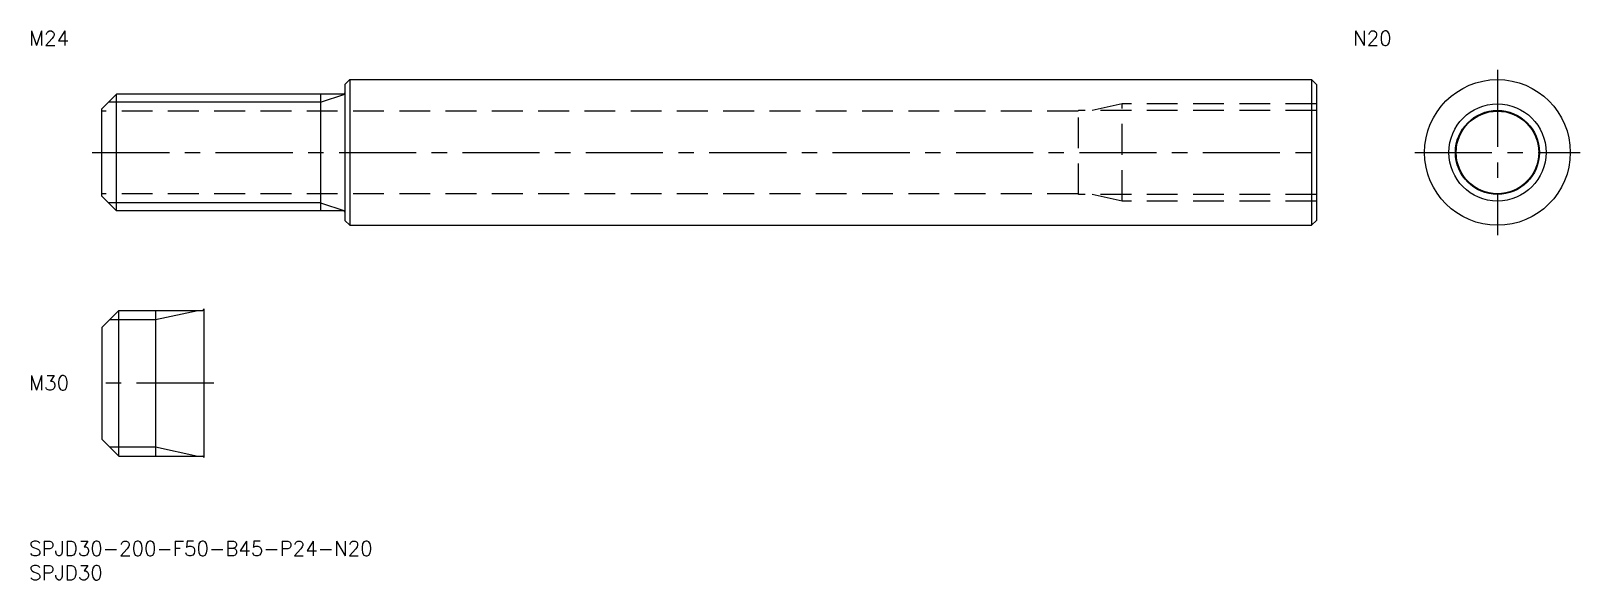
# Model space of a CAD drawing. Extents: x 0 to 319, y -8 to 105.
import ezdxf

# ---------------------------------------------------------------- set-up
doc = ezdxf.new("R2010")
doc.units = 0
doc.header["$LTSCALE"] = 0.5
doc.linetypes.add('CENTER', pattern=[50.8, 31.75, -6.35, 6.35, -6.35])
doc.linetypes.add('DASHED', pattern=[19.05, 12.7, -6.35])
for name, color, linetype in [('MSM_CENTER', 1, 'CENTER'), ('MSM_CONTINUOUS', 7, 'CONTINUOUS'), ('MSM_DASHED', 4, 'DASHED'), ('MSM_NARROW', 5, 'CONTINUOUS'), ('MSM_PART_NUMBER', 7, 'CONTINUOUS')]:
    doc.layers.add(name, color=color, linetype=linetype)
doc.styles.get("Standard").update_dxf_attribs({"font": 'txt.shx', "height": 1, "bigfont": 'bigfont.shx'})

# ---------------------------------------------------------------- blocks, each defined once
blk = doc.blocks.new('*U6')
at = {"layer": 'MSM_PART_NUMBER'}
blk.add_text('SPJD30-200-F50-B45-P24-N20', height=3, dxfattribs=at).set_placement((0, -3))
blk = doc.blocks.new('*U7')
at = {"layer": 'MSM_PART_NUMBER'}
blk.add_text('SPJD30', height=3, dxfattribs=at).set_placement((0, -8))
blk = doc.blocks.new('*U8')
at = {"layer": 'MSM_PART_NUMBER'}
blk.add_text('M30', height=3, dxfattribs=at).set_placement((0, 31.06))
blk = doc.blocks.new('*U9')
at = {"layer": 'MSM_PART_NUMBER'}
blk.add_text('M24', height=3, dxfattribs=at).set_placement((0, 102))
blk = doc.blocks.new('*U10')
at = {"layer": 'MSM_PART_NUMBER'}
blk.add_text('N20', height=3, dxfattribs=at).set_placement((272.5, 102))

msp = doc.modelspace()

# ---------------------------------------------------------------- linework, layer by layer
at = {"layer": 'MSM_CENTER'}
for p, q in [((302.25, 97), (302.25, 63)), ((13, 80), (267, 80)), ((285.25, 80), (319.25, 80)), ((38, 32.5), (13, 32.5))]:
    msp.add_line(p, q, dxfattribs=at)
at = {"layer": 'MSM_CONTINUOUS'}
for p, q in [((66, 95), (65, 94)), ((65, 94), (65, 66)), ((66, 95), (264, 95)), ((66, 95), (66, 65)), ((264, 95), (264, 65)), ((265, 94), (264, 95)), ((265, 94), (265, 66)), ((18, 92), (15, 89)), ((64.7, 92), (18, 92)), ((18, 68), (18, 92)), ((60, 92), (60, 68)), ((15, 71), (15, 89)), ((18, 68), (15, 71)), ((64.7, 68), (18, 68)), ((66, 65), (65, 66)), ((66, 65), (264, 65)), ((265, 66), (264, 65)), ((18.5, 47.5), (15, 44)), ((18.5, 47.5), (35.7, 47.5)), ((18.5, 17.5), (18.5, 47.5)), ((26, 47.5), (26, 17.5)), ((36, 47.8), (36, 17.2)), ((15, 44), (15, 21)), ((18.5, 17.5), (15, 21)), ((18.5, 17.5), (35.7, 17.5))]:
    msp.add_line(p, q, dxfattribs=at)
for radius in [15, 8.65, 8.5]:
    msp.add_circle((302.25, 80), radius, dxfattribs=at)
for centre, start, end in [((64.7, 92.3), 270, 0), ((64.7, 67.7), 0, 90), ((35.7, 47.8), 270, 0), ((35.7, 17.2), 0, 90)]:
    msp.add_arc(centre, 0.3, start, end, dxfattribs=at)
at = {"layer": 'MSM_DASHED'}
for p, q in [((225, 90), (218.75, 88.65)), ((265, 90), (225, 90)), ((225, 70), (225, 90)), ((215.91, 88.5), (15, 88.5)), ((215.99, 88.65), (215.91, 88.5)), ((265, 88.65), (215.99, 88.65)), ((215.99, 71.35), (215.99, 88.65)), ((215.91, 71.5), (15, 71.5)), ((215.99, 71.35), (215.91, 71.5)), ((265, 71.35), (215.99, 71.35)), ((225, 70), (218.75, 71.35)), ((265, 70), (225, 70))]:
    msp.add_line(p, q, dxfattribs=at)
at = {"layer": 'MSM_NARROW'}
for p, q in [((60, 90.38), (16.38, 90.38)), ((60, 90.38), (65, 92)), ((60, 69.62), (16.38, 69.62)), ((60, 69.62), (65, 68)), ((16.61, 45.61), (26, 45.61)), ((26, 45.61), (34.75, 47.5)), ((16.61, 19.39), (26, 19.39)), ((26, 19.39), (34.75, 17.5))]:
    msp.add_line(p, q, dxfattribs=at)
msp.add_circle((302.25, 80), 10, dxfattribs=at)

# ---------------------------------------------------------------- block references
at = {"layer": 'MSM_CONTINUOUS'}
for name in ['*U9', '*U10', '*U8', '*U6', '*U7']:
    msp.add_blockref(name, (0, 0), dxfattribs=at)

doc.saveas('drawing.dxf')
